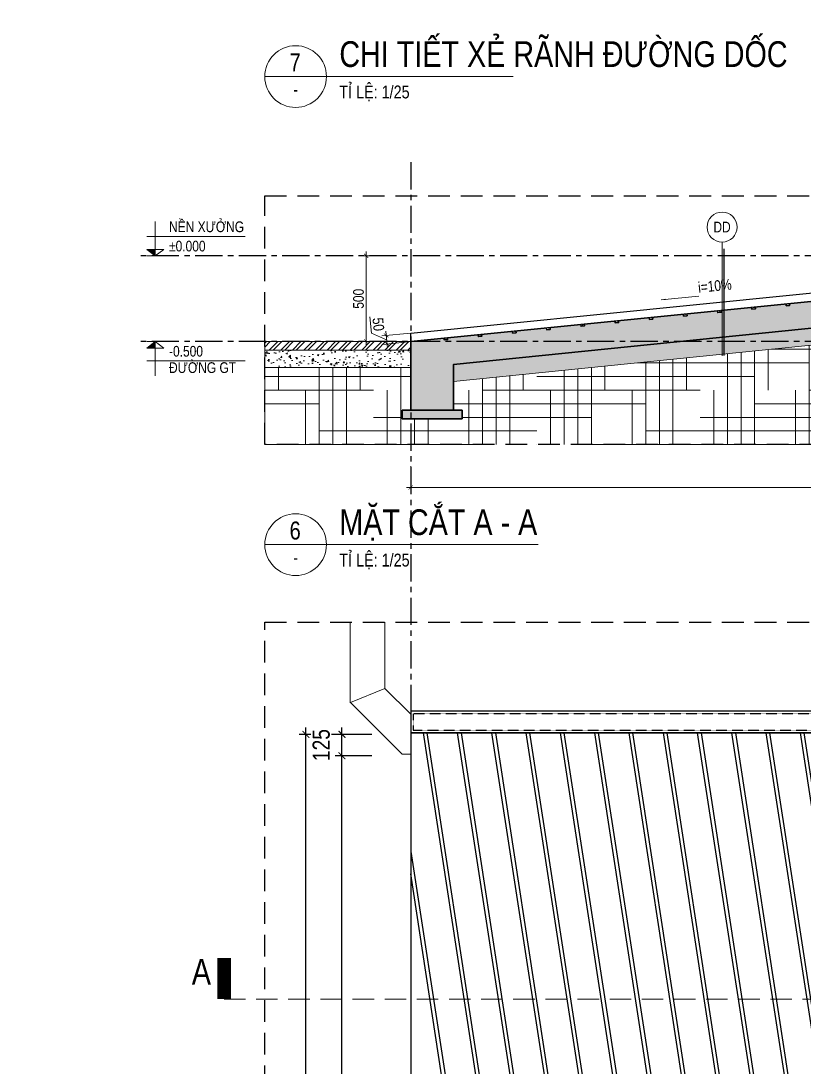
# Model space of a CAD drawing. Header units: millimetres. Extents: x -547695 to 905972, y -1055718 to 167349.
# Drawn here: x -537955 to -533386, y -1016151 to -1010050 of the extents above; entities that cross this region are included whole.
import ezdxf
from ezdxf import colors
from ezdxf.entities.mleader import LeaderData, LeaderLine
from ezdxf.enums import TextEntityAlignment as Align
from ezdxf.math import Vec2, Vec3
from ezdxf.xclip import XClip

# ---------------------------------------------------------------- set-up
doc = ezdxf.new("R2010")
doc.units = ezdxf.units.MM
doc.header["$XCLIPFRAME"] = 0
for name, pattern in [('$0$BASE-A0$0$HIDDEN', [0.375, 0.25, -0.125]), ('CENTER', [50.8, 31.75, -6.35, 6.35, -6.35]), ('HIDDEN', [9.525, 6.35, -3.175])]:
    doc.linetypes.add(name, pattern=pattern)
doc.layers.get('DEFPOINTS').update_dxf_attribs({"color": 1, "lineweight": 25})
for name, color, linetype, lineweight in [('A-CONC', 2, 'Continuous', 35), ('A-DIMS', 8, 'Continuous', 9), ('A-FINE', 255, 'Continuous', 25), ('A-FNSH', 253, 'Continuous', 9), ('A-GRID', 250, 'CENTER', 15), ('A-HEVY', 111, 'Continuous', 35), ('A-HIDD', 45, 'HIDDEN', 9), ('A-PATT', 252, 'Continuous', 9), ('A-SYMBOLS', 10, 'Continuous', 13), ('A-TEXT', 255, 'Continuous', 25), ('CDC-KT-vat lieu', 8, 'Continuous', 5), ('HATCH', 159, 'Continuous', 0), ('KT-NetThay', 7, 'Continuous', 18)]:
    doc.layers.add(name, color=color, linetype=linetype, lineweight=lineweight)
for name, color, linetype in [('A.DIM', 8, 'Continuous'), ('XREF_MAT BANG$0$A-FINE', 255, 'Continuous'), ('XREF_MAT BANG$0$A-HIDD', 45, 'HIDDEN'), ('XREF_MAT BANG$0$A-PATT', 252, 'Continuous')]:
    doc.layers.add(name, color=color, linetype=linetype)
doc.styles.add('VTK _ Arial_2.5 mm', font='arial.ttf', dxfattribs={"width": 0.8})
doc.styles.add('VTK_Arial', font='arial.ttf', dxfattribs={"width": 0.8})
doc.dimstyles.new('$ZCDB_AUDIT_GENERATED_BDC7FD', dxfattribs={"dimscale": 25, "dimtxt": 2.5, "dimasz": 1, "dimexe": 1, "dimexo": 0, "dimgap": 0.5, "dimtad": 1, "dimdec": 0, "dimzin": 12, "dimdsep": 46, "dimtxsty": 'VTK_Arial', "dimblk": 'ARCHTICK', "dimcen": 0, "dimdle": 1, "dimclrd": 256, "dimclre": 256, "dimclrt": 7, "dimadec": 1, "dimazin": 3, "dimtfac": 1, "dimtdec": 0, "dimtmove": 0, "dimatfit": 2, "dimfxl": 20, "dimtolj": 1, "dimtzin": 0, "dimlwd": -1, "dimlwe": -1, "dimarcsym": 0})
doc.dimstyles.new('A-2.5-DIM1', dxfattribs={"dimtxt": 2.5, "dimasz": 1, "dimexe": 1, "dimexo": 0, "dimgap": 0.5, "dimtad": 1, "dimdec": 0, "dimzin": 12, "dimdsep": 46, "dimtxsty": 'VTK_Arial', "dimblk": 'ARCHTICK', "dimcen": 0, "dimdle": 1, "dimclrd": 256, "dimclre": 256, "dimclrt": 7, "dimadec": 1, "dimazin": 3, "dimtfac": 1, "dimtdec": 0, "dimtmove": 0, "dimatfit": 2, "dimfxl": 20, "dimtolj": 1, "dimtzin": 0, "dimlwd": -1, "dimlwe": -1, "dimarcsym": 0})
doc.dimstyles.new('A-2.5-DIM40', dxfattribs={"dimscale": 40, "dimtxt": 2.5, "dimasz": 1, "dimexe": 1, "dimexo": 0, "dimgap": 0.5, "dimtad": 1, "dimdec": 0, "dimzin": 12, "dimdsep": 46, "dimtxsty": 'VTK_Arial', "dimblk": 'ARCHTICK', "dimcen": 0, "dimdle": 1, "dimclrd": 256, "dimclre": 256, "dimclrt": 7, "dimadec": 1, "dimazin": 3, "dimtfac": 1, "dimtdec": 0, "dimtmove": 0, "dimatfit": 2, "dimfxl": 5, "dimfxlon": 1, "dimtfill": 1, "dimtolj": 1, "dimtzin": 0, "dimlwd": -1, "dimlwe": -1, "dimarcsym": 0})

# ---------------------------------------------------------------- blocks, each defined once
blk = doc.blocks.new('A$C1a6c356a')
blk.add_wipeout([(-10, -0.7), (10, 0.7), (10.7, -9.3), (-9.3, -10.7)]).dxf.layer = 'A-DIMS'
at = {"layer": 'A-CONC'}
blk.add_lwpolyline([(-10, -0.7), (-9.3, -10.7), (10.7, -9.3), (10, 0.7)], dxfattribs=at)
at = {"layer": 'DEFPOINTS'}
for points in [[(-1.4, 0), (1.4, 0)], [(0, 2.2), (0, -2.2)]]:
    blk.add_lwpolyline(points, dxfattribs=at)
blk = doc.blocks.new('zw$E3A0')
at = {"layer": 'XREF_MAT BANG$0$A-FINE'}
for points in [[(-5900, -2575), (-900, -2575), (-900, -2450), (-5900, -2450)], [(-5900, -6690), (-900, -6690), (-900, -6565), (-5900, -6565)]]:
    blk.add_lwpolyline(points, close=True, dxfattribs=at)
at = {"layer": 'XREF_MAT BANG$0$A-HIDD', "ltscale": 0.2}
for points in [[(-5885, -2560), (-900, -2560), (-900, -2465), (-5885, -2465)], [(-5885, -6675), (-900, -6675), (-900, -6580), (-5885, -6580)]]:
    blk.add_lwpolyline(points, close=True, dxfattribs=at)
at = {"layer": 'XREF_MAT BANG$0$A-PATT'}
for points in [[(-5826.3, -6565), (-5520.1, -4570), (-5826.3, -2575)], [(-5806.2, -2575), (-5500, -4570), (-5806.2, -6565)], [(-5626.3, -6565), (-5320.1, -4570), (-5626.3, -2575)], [(-5606.2, -2575), (-5300, -4570), (-5606.2, -6565)], [(-5426.3, -6565), (-5120.1, -4570), (-5426.3, -2575)], [(-5406.2, -2575), (-5100, -4570), (-5406.2, -6565)], [(-5226.3, -6565), (-4920.1, -4570), (-5226.3, -2575)], [(-5206.2, -2575), (-4900, -4570), (-5206.2, -6565)], [(-5026.3, -6565), (-4720.1, -4570), (-5026.3, -2575)], [(-5006.2, -2575), (-4700, -4570), (-5006.2, -6565)], [(-4826.3, -6565), (-4520.1, -4570), (-4826.3, -2575)], [(-4806.2, -2575), (-4500, -4570), (-4806.2, -6565)], [(-4626.3, -6565), (-4320.1, -4570), (-4626.3, -2575)], [(-4606.2, -2575), (-4300, -4570), (-4606.2, -6565)], [(-4426.3, -6565), (-4120.1, -4570), (-4426.3, -2575)], [(-4406.2, -2575), (-4100, -4570), (-4406.2, -6565)], [(-4226.3, -6565), (-3920.1, -4570), (-4226.3, -2575)], [(-4206.2, -2575), (-3900, -4570), (-4206.2, -6565)], [(-4026.3, -6565), (-3720.1, -4570), (-4026.3, -2575)], [(-4006.2, -2575), (-3700, -4570), (-4006.2, -6565)], [(-3826.3, -6565), (-3520.1, -4570), (-3826.3, -2575)], [(-3806.2, -2575), (-3500, -4570), (-3806.2, -6565)], [(-3626.3, -6565), (-3320.1, -4570), (-3626.3, -2575)], [(-3606.2, -2575), (-3300, -4570), (-3606.2, -6565)], [(-3426.3, -6565), (-3120.1, -4570), (-3426.3, -2575)], [(-3406.2, -2575), (-3100, -4570), (-3406.2, -6565)], [(-3226.3, -6565), (-2920.1, -4570), (-3226.3, -2575)], [(-3206.2, -2575), (-2900, -4570), (-3206.2, -6565)], [(-3026.3, -6565), (-2720.1, -4570), (-3026.3, -2575)], [(-3006.2, -2575), (-2700, -4570), (-3006.2, -6565)], [(-2826.3, -6565), (-2520.1, -4570), (-2826.3, -2575)], [(-2806.2, -2575), (-2500, -4570), (-2806.2, -6565)], [(-2626.3, -6565), (-2320.1, -4570), (-2626.3, -2575)], [(-2606.2, -2575), (-2300, -4570), (-2606.2, -6565)], [(-2426.3, -6565), (-2120.1, -4570), (-2426.3, -2575)], [(-2406.2, -2575), (-2100, -4570), (-2406.2, -6565)], [(-2226.3, -6565), (-1920.1, -4570), (-2226.3, -2575)], [(-2206.2, -2575), (-1900, -4570), (-2206.2, -6565)], [(-2026.3, -6565), (-1720.1, -4570), (-2026.3, -2575)], [(-2006.2, -2575), (-1700, -4570), (-2006.2, -6565)], [(-1826.3, -6565), (-1520.1, -4570), (-1826.3, -2575)], [(-1806.2, -2575), (-1500, -4570), (-1806.2, -6565)], [(-1626.3, -6565), (-1320.1, -4570), (-1626.3, -2575)], [(-1606.2, -2575), (-1300, -4570), (-1606.2, -6565)], [(-1426.3, -6565), (-1120.1, -4570), (-1426.3, -2575)], [(-1406.2, -2575), (-1100, -4570), (-1406.2, -6565)], [(-5900, -3267), (-5700, -4570), (-5900, -5873)], [(-5900, -5742.2), (-5720.1, -4570), (-5900, -3397.8)]]:
    blk.add_lwpolyline(points, dxfattribs=at)
blk.add_wipeout([(-900, -2950), (-580, -2950), (-580, -6190), (-900, -6190)]).dxf.layer = 'KT-NetThay'
at = {"layer": 'XREF_MAT BANG$0$A-FINE'}
blk.add_lwpolyline([(-900, -2575), (-5900, -2575), (-5900, -6565), (-900, -6565)], close=True, dxfattribs=at)
at = {"layer": 'XREF_MAT BANG$0$A-PATT'}
for points in [[(-1226.3, -6565), (-920.1, -4570), (-1226.3, -2575)], [(-1206.2, -2575), (-900, -4570), (-1206.2, -6565)], [(-900, -3397.8), (-1026.3, -2575)], [(-1006.2, -2575), (-900, -3267)], [(-5900, -4570), (-900, -4570)], [(-1026.3, -6565), (-900, -5742.2)], [(-900, -5873), (-1006.2, -6565)]]:
    blk.add_lwpolyline(points, dxfattribs=at)
blk = doc.blocks.new('_ARCHTICK')
at = {"color": 0, "linetype": 'ByBlock', "const_width": 0.15}
blk.add_lwpolyline([(-0.5, -0.5), (0.5, 0.5)], dxfattribs=at)
blk = doc.blocks.new('*D537')
at = {"layer": 'A.DIM', "transparency": 16777216}
for p, q in [((-535907.1, -1014335.9), (-536121.9, -1014335.9)), ((-536081.9, -1018365.9), (-536081.9, -1014295.9)), ((-535907.1, -1018325.9), (-536121.9, -1018325.9))]:
    blk.add_line(p, q, dxfattribs=at)
at = {"layer": 'DEFPOINTS', "color": 0, "transparency": 16777216}
for p in [(-536081.9, -1014335.9), (-535907.1, -1014335.9), (-535907.1, -1018325.9)]:
    blk.add_point(p, dxfattribs=at)
at = {"layer": 'A.DIM', "transparency": 16777216, "xscale": 40, "yscale": 40, "zscale": 40}
for p, rotation in [((-536081.9, -1014335.9), 90), ((-536081.9, -1018325.9), 270)]:
    blk.add_blockref('_ARCHTICK', p, dxfattribs=dict(at, rotation=rotation))
at = {"layer": 'A.DIM', "color": 7, "lineweight": -2, "transparency": 16777216, "insert": (-536153, -1016330.9), "char_height": 100, "attachment_point": 5, "rotation": 90, "style": 'VTK_Arial', "bg_fill": 3, "box_fill_scale": 1.1, "bg_fill_color": 257, "bg_fill_transparency": 0}
blk.add_mtext('\\A1;3990', dxfattribs=at)
blk = doc.blocks.new('*D538')
at = {"layer": 'A.DIM', "transparency": 16777216}
for p, q in [((-536092.4, -1014210.9), (-536332.4, -1014210.9)), ((-536292.4, -1018490.9), (-536292.4, -1014170.9)), ((-536092.4, -1018450.9), (-536332.4, -1018450.9))]:
    blk.add_line(p, q, dxfattribs=at)
at = {"layer": 'DEFPOINTS', "color": 0, "transparency": 16777216}
for p in [(-536292.4, -1014210.9), (-535907.1, -1014210.9), (-535907.1, -1018450.9)]:
    blk.add_point(p, dxfattribs=at)
at = {"layer": 'A.DIM', "transparency": 16777216, "xscale": 40, "yscale": 40, "zscale": 40}
for p, rotation in [((-536292.4, -1014210.9), 90), ((-536292.4, -1018450.9), 270)]:
    blk.add_blockref('_ARCHTICK', p, dxfattribs=dict(at, rotation=rotation))
at = {"layer": 'A.DIM', "color": 7, "lineweight": -2, "transparency": 16777216, "insert": (-536363.4, -1016330.9), "char_height": 100, "attachment_point": 5, "rotation": 90, "style": 'VTK_Arial', "bg_fill": 3, "box_fill_scale": 1.1, "bg_fill_color": 257, "bg_fill_transparency": 0}
blk.add_mtext('\\A1;4240', dxfattribs=at)
blk = doc.blocks.new('*D541')
at = {"layer": 'A-DIMS', "ltscale": 5, "transparency": 16777216}
for p, q in [((-535918.9, -1011776.2), (-535909.4, -1011872.2)), ((-535909.4, -1011872.2), (-535821.4, -1011909.6)), ((-535680.9, -1011870.5), (-535848.8, -1011887.3)), ((-535826.4, -1011859.9), (-535816.4, -1011959.3)), ((-535675.9, -1011920.1), (-535843.8, -1011936.9))]:
    blk.add_line(p, q, dxfattribs=at)
at = {"layer": 'DEFPOINTS', "color": 0, "transparency": 16777216}
for p in [(-535680.9, -1011870.5), (-535818.9, -1011934.4), (-535675.9, -1011920.1)]:
    blk.add_point(p, dxfattribs=at)
at = {"layer": 'A-DIMS', "transparency": 16777216, "xscale": 25, "yscale": 25, "zscale": 25}
for p, rotation in [((-535823.9, -1011884.8), 95.71059313526418), ((-535818.9, -1011934.4), 275.7105931352642)]:
    blk.add_blockref('_ARCHTICK', p, dxfattribs=dict(at, rotation=rotation))
at = {"layer": 'A-DIMS', "color": 7, "transparency": 16777216, "insert": (-535870, -1011819.8), "char_height": 62.5, "attachment_point": 5, "rotation": 275.71059, "style": 'VTK_Arial'}
blk.add_mtext('\\A1;50', dxfattribs=at)
blk = doc.blocks.new('*D542')
at = {"layer": 'A-DIMS', "ltscale": 5, "transparency": 16777216}
for p, q in [((-535940.9, -1011395.6), (-535940.9, -1011945.6)), ((-535815.9, -1011420.6), (-535965.9, -1011420.6)), ((-535815.9, -1011920.6), (-535965.9, -1011920.6))]:
    blk.add_line(p, q, dxfattribs=at)
at = {"layer": 'DEFPOINTS', "color": 0, "transparency": 16777216}
for p in [(-535815.9, -1011420.6), (-535940.9, -1011920.6), (-535815.9, -1011920.6)]:
    blk.add_point(p, dxfattribs=at)
at = {"layer": 'A-DIMS', "transparency": 16777216, "xscale": 25, "yscale": 25, "zscale": 25}
for p, rotation in [((-535940.9, -1011420.6), 90), ((-535940.9, -1011920.6), 270)]:
    blk.add_blockref('_ARCHTICK', p, dxfattribs=dict(at, rotation=rotation))
at = {"layer": 'A-DIMS', "color": 7, "transparency": 16777216, "insert": (-535985.4, -1011670.6), "char_height": 62.5, "attachment_point": 5, "rotation": 90, "style": 'VTK_Arial'}
blk.add_mtext('\\A1;500', dxfattribs=at)
blk = doc.blocks.new('*D543')
at = {"layer": 'A-DIMS', "ltscale": 5, "transparency": 16777216}
for p, q in [((-535680.9, -1012646.2), (-535680.9, -1012796.2)), ((-530680.9, -1012646.2), (-530680.9, -1012796.2)), ((-535705.9, -1012771.2), (-530655.9, -1012771.2))]:
    blk.add_line(p, q, dxfattribs=at)
at = {"layer": 'DEFPOINTS', "color": 0, "transparency": 16777216}
for p in [(-535680.9, -1012646.2), (-530680.9, -1012646.2), (-530680.9, -1012771.2)]:
    blk.add_point(p, dxfattribs=at)
at = {"layer": 'A-DIMS', "transparency": 16777216, "xscale": 25, "yscale": 25, "zscale": 25, "rotation": 180}
blk.add_blockref('_ARCHTICK', (-535680.9, -1012771.2), dxfattribs=at)
at = {"layer": 'A-DIMS', "transparency": 16777216, "xscale": 25, "yscale": 25, "zscale": 25}
blk.add_blockref('_ARCHTICK', (-530680.9, -1012771.2), dxfattribs=at)
at = {"layer": 'A-DIMS', "color": 7, "transparency": 16777216, "insert": (-533180.9, -1012726.8), "char_height": 62.5, "attachment_point": 5, "style": 'VTK_Arial'}
blk.add_mtext('\\A1;5000', dxfattribs=at)
blk = doc.blocks.new('*U711')
at = {"const_width": 0.3}
blk.add_lwpolyline([(0.42, -30), (0.42, -5)], dxfattribs=at)
blk.add_wipeout([(3.5, 0), (3.47, -0.44), (3.39, -0.87), (3.25, -1.29), (3.07, -1.69), (2.83, -2.06), (2.55, -2.4), (2.23, -2.7), (1.88, -2.96), (1.49, -3.17), (1.08, -3.33), (0.66, -3.44), (0.22, -3.49), (-0.22, -3.49), (-0.66, -3.44), (-1.08, -3.33), (-1.49, -3.17), (-1.88, -2.96), (-2.23, -2.7), (-2.55, -2.4), (-2.83, -2.06), (-3.07, -1.69), (-3.25, -1.29), (-3.39, -0.87), (-3.47, -0.44), (-3.5, 0), (-3.47, 0.44), (-3.39, 0.87), (-3.25, 1.29), (-3.07, 1.69), (-2.83, 2.06), (-2.55, 2.4), (-2.23, 2.7), (-1.88, 2.96), (-1.49, 3.17), (-1.08, 3.33), (-0.66, 3.44), (-0.22, 3.49), (0.22, 3.49), (0.66, 3.44), (1.08, 3.33), (1.49, 3.17), (1.88, 2.96), (2.23, 2.7), (2.55, 2.4), (2.83, 2.06), (3.07, 1.69), (3.25, 1.29), (3.39, 0.87), (3.47, 0.44)])
blk.add_lwpolyline([(0, -3.5), (0, -30)])
blk.add_circle((0, 0), 3.5)
at = {"color": 7, "style": 'VTK _ Arial_2.5 mm', "width": 0.8, "flags": 8}
blk.add_attdef('SYMBOL', text='', height=2.5, dxfattribs=at).set_placement((0, 0), align=Align.MIDDLE_CENTER)
blk = doc.blocks.new('*U1177')
for p, q in [((0, 0), (-14.5, 0)), ((38.68, 0), (0, 0))]:
    blk.add_line(p, q)
blk.add_circle((-8.5, 0), 6)
at = {"color": 7, "style": 'VTK_Arial', "width": 0.8}
blk.add_attdef('SECTION', (0, 1.86), '', height=5, dxfattribs=at)
blk.add_attdef('MARK', text='', height=3.5, dxfattribs=at).set_placement((-8.59, 0.99), align=Align.CENTER)
at = {"color": 7, "linetype": 'Continuous', "style": 'VTK_Arial', "width": 0.8}
blk.add_attdef('REF', text='', height=2.5, dxfattribs=at).set_placement((-8.49, -3.75), align=Align.CENTER)
at = {"color": 7, "linetype": 'Continuous', "style": 'VTK_Arial', "width": 0.8, "flags": 8}
blk.add_attdef('SCALE-I', (0, -4.25), '', height=2.5, dxfattribs=at)
blk = doc.blocks.new('ưgwg')
blk.add_wipeout([(-150.5, -382.8), (-351.5, -300), (-351.5, 0), (0, 0), (0, -232.4)]).dxf.layer = 'A-HEVY'
at = {"layer": 'A-PATT'}
blk.add_lwpolyline([(0, -232.4), (-150.5, -382.8), (-350.5, -300), (-50.5, 0), (0, 0)], close=True, dxfattribs=at)
blk = doc.blocks.new('*U94')
for p, q in [((0, -4.5), (0, 3.5)), ((-2, 0), (21, 0)), ((-2, -4.5), (2, -4.5))]:
    blk.add_line(p, q)
blk.add_lwpolyline([(0, -4.5), (2, -3), (-2, -3)], close=True)
blk.add_solid([(-2, -3), (0, -3), (0, -4.5)])
at = {"color": 7, "style": 'VTK _ Arial_2.5 mm', "width": 0.8, "flags": 4}
blk.add_attdef('FINISHFLOORLEVEL', text='', height=2.5, dxfattribs=at).set_placement((3.2, 3.53), align=Align.TOP_LEFT)
blk.add_attdef('NAMEOFLEVEL', (3.2, -3.47), '', height=2.5, dxfattribs=at)
blk = doc.blocks.new('ERYUJH76Y')
at = {"layer": 'A-GRID', "ltscale": 50}
blk.add_lwpolyline([(4693.8, 6928.3), (-30446.5, 6928.3)], dxfattribs=at)
blk = doc.blocks.new('RHRTHRHRT')
at = {"layer": 'A-PATT', "transparency": 33554620}
h = blk.add_hatch(dxfattribs=at)
h.set_pattern_fill('ANSI32', color=256, scale=20)
h.set_pattern_definition([(45, (-12900, -14800), (-134.704, 134.704), []), (45, (-12810.2, -14800), (-134.704, 134.704), [])])
h.paths.add_polyline_path([(-3800.1, -14700), (-1700, -14700), (-1700, -14800), (-3800.1, -14800)])
h.paths.add_polyline_path([(-9100, -14800), (-8009.8, -14800), (-8009.8, -14700), (-9100, -14700)])
h.paths.add_polyline_path([(-10095.2, -14700), (-9500, -14700), (-9500, -14800), (-10095.2, -14800)])
h.paths.add_polyline_path([(-12900, -14800), (-12304.8, -14800), (-12304.8, -14700), (-12900, -14700)])
at = {"layer": 'A-HEVY'}
for points in [[(-1300, -15100), (-25600, -15100), (-25600, -8075)], [(-25300, -8075), (-25300, -14800), (-1300, -14800)]]:
    blk.add_lwpolyline(points, dxfattribs=at)
at = {"layer": 'DEFPOINTS', "linetype": '$0$BASE-A0$0$HIDDEN', "ltscale": 500}
blk.add_lwpolyline([(-25550, -50), (0, -50), (0, -15050), (-25550, -15050)], close=True, dxfattribs=at)
at = {"layer": 'A-GRID'}
ref = blk.add_blockref('ERYUJH76Y', (-1300, -21728.3), dxfattribs=at)
XClip(ref).set_block_clipping_path([(-32069.3798585372, 5005.1306604635), (6367.1031573832, 26504.5361301411)])
blk = doc.blocks.new('*U273')
for p, q in [((0, 0), (-14.5, 0)), ((33.82, 0), (0, 0))]:
    blk.add_line(p, q)
blk.add_circle((-8.5, 0), 6)
at = {"color": 7, "style": 'VTK_Arial', "width": 0.8}
blk.add_attdef('SECTION', (0, 1.86), '', height=5, dxfattribs=at)
blk.add_attdef('MARK', text='', height=3.5, dxfattribs=at).set_placement((-8.59, 0.99), align=Align.CENTER)
at = {"color": 7, "linetype": 'Continuous', "style": 'VTK_Arial', "width": 0.8}
blk.add_attdef('REF', text='', height=2.5, dxfattribs=at).set_placement((-8.49, -3.75), align=Align.CENTER)
at = {"color": 7, "linetype": 'Continuous', "style": 'VTK_Arial', "width": 0.8, "flags": 8}
blk.add_attdef('SCALE-I', (0, -4.25), '', height=2.5, dxfattribs=at)
blk = doc.blocks.new('*D963')
at = {"layer": 'A.DIM', "transparency": 16777216}
for p, q in [((-535907.1, -1014210.9), (-536121.9, -1014210.9)), ((-536081.9, -1014375.9), (-536081.9, -1014170.9)), ((-535907.1, -1014335.9), (-536121.9, -1014335.9))]:
    blk.add_line(p, q, dxfattribs=at)
at = {"layer": 'DEFPOINTS', "color": 0, "transparency": 16777216}
for p in [(-536081.9, -1014210.9), (-535907.1, -1014210.9), (-535907.1, -1014335.9)]:
    blk.add_point(p, dxfattribs=at)
at = {"layer": 'A.DIM', "transparency": 16777216, "xscale": 40, "yscale": 40, "zscale": 40}
for p, rotation in [((-536081.9, -1014210.9), 90), ((-536081.9, -1014335.9), 270)]:
    blk.add_blockref('_ARCHTICK', p, dxfattribs=dict(at, rotation=rotation))
at = {"layer": 'A.DIM', "color": 7, "transparency": 16777216, "insert": (-536202.9, -1014273.4), "char_height": 100, "attachment_point": 5, "rotation": 90, "style": 'VTK_Arial', "bg_fill": 3, "box_fill_scale": 1.1, "bg_fill_color": 257, "bg_fill_transparency": 0}
blk.add_mtext('\\A1;125', dxfattribs=at)
blk = doc.blocks.new('*U74')
at = {"layer": 'A-TEXT', "style": 'VTK _ Arial_2.5 mm', "width": 0.8}
blk.add_attdef('SLOP', text='', height=2.5, dxfattribs=at).set_placement((0, 0), align=Align.BOTTOM_LEFT)
blk.add_leader([(8.84, 0), (0, 0)], dimstyle='A-2.5-DIM1', override={"dimgap": 0.5, "dimtad": 0})

msp = doc.modelspace()

# ---------------------------------------------------------------- hatches: boundary and pattern name
at = {"layer": 'A-DIMS'}
h = msp.add_hatch(dxfattribs=at)
h.set_pattern_fill('AR-CONC', color=250, scale=0.5)
h.set_pattern_definition([(50, (-1213715.29, -1988450.1), (91.0923345, -7.969543), [9.525, -104.775]), (355, (-1213715.29, -1988450.1), (-17.621711, 95.5284226), [7.62, -83.820292]), (100.451445, (-1213707.7, -1988450.765), (73.4706235, 87.558876), [8.0950044, -89.045122]), (46.1842, (-1213715.29, -1988424.7), (135.53952, -21.021164), [14.2875, -157.1625]), (96.635558, (-1213704, -1988426.45), (118.702067, 123.713062), [12.142512, -133.567804]), (351.184151, (-1213715.3, -1988424.7), (118.702067, 123.713062), [11.429984, -125.729866]), (21, (-1213702.59, -1988431.05), (75.8071956, -51.132599), [9.525, -104.775]), (326, (-1213702.59, -1988431.05), (30.901014, 92.093983), [7.62, -83.82]), (71.451445, (-1213696.28, -1988435.31), (106.7082096, 40.9613844), [8.0950044, -89.044969]), (37.5, (-1213715.294, -1988450.1), (1.5443016, 42.2775194), [0, -82.804, 0, -85.09, 0, -84.1375]), (7.5, (-1213715.294, -1988450.1), (33.4098313, 50.0902874), [0, -48.514, 0, -80.899, 0, -32.0675]), (327.5, (-1213743.615, -1988450.1), (67.7952976, -2.864372), [0, -31.75, 0, -99.06, 0, -131.445]), (317.5, (-1213756.315, -1988450.1), (74.0645907, 12.7132455), [0, -41.275, 0, -65.786, 0, -93.345])])
h.paths.add_polyline_path([(-535430.9, -1012153.6), (-530680.9, -1011671.5), (-530680.9, -1011571), (-535430.9, -1012053.1)])
h = msp.add_hatch(dxfattribs=at)
h.set_pattern_fill('ANSI32', color=256, scale=5)
h.set_pattern_definition([(45, (-534291.424, -1103173.32), (-33.67596, 33.67596), []), (45, (-534268.974, -1103173.32), (-33.67596, 33.67596), [])])
h.paths.add_polyline_path([(-536532.4, -1011970.6), (-535680.9, -1011970.6), (-535680.9, -1011920.6), (-536532.4, -1011920.6)])
h = msp.add_hatch(dxfattribs=at)
h.set_pattern_fill('AR-CONC', color=250, scale=0.5)
h.set_pattern_definition([(50, (-678135.38, -969727.896), (91.092334, -7.969543), [9.525, -104.775]), (355, (-678135.38, -969727.9), (-17.62171, 95.52842), [7.62, -83.82029]), (100.451445, (-678127.79, -969728.56), (73.470624, 87.558876), [8.095004, -89.04512]), (46.1842, (-678135.38, -969702.5), (135.53952, -21.02116), [14.2875, -157.1625]), (96.63556, (-678124.09, -969704.25), (118.70207, 123.71306), [12.14251, -133.5678]), (351.18415, (-678135.38, -969702.5), (118.70207, 123.71306), [11.42998, -125.72987]), (21, (-678122.68, -969708.846), (75.807196, -51.1326), [9.525, -104.775]), (326, (-678122.68, -969708.85), (30.901014, 92.093983), [7.62, -83.82]), (71.451445, (-678116.36, -969713.11), (106.70821, 40.961384), [8.095004, -89.04497]), (37.5, (-678135.38, -969727.896), (1.5443016, 42.2775194), [0, -82.804, 0, -85.09, 0, -84.1375]), (7.5, (-678135.38, -969727.896), (33.409831, 50.090287), [0, -48.514, 0, -80.899, 0, -32.0675]), (327.5, (-678163.7, -969727.896), (67.7952976, -2.864372), [0, -31.75, 0, -99.06, 0, -131.445]), (317.5, (-678176.4, -969727.896), (74.06459, 12.713246), [0, -41.275, 0, -65.786, 0, -93.345])])
h.paths.add_polyline_path([(-536532.4, -1012070.6), (-535680.9, -1012070.6), (-535680.9, -1011970.6), (-536532.4, -1011970.6)])
h = msp.add_hatch(dxfattribs=at)
h.set_pattern_fill('AR-CONC', color=256, scale=0.5)
h.set_pattern_definition([(50, (-679135.38, -969727.896), (91.092334, -7.969543), [9.525, -104.775]), (355, (-679135.38, -969727.9), (-17.62171, 95.52842), [7.62, -83.82029]), (100.451445, (-679127.79, -969728.56), (73.470624, 87.558876), [8.095004, -89.04512]), (46.1842, (-679135.38, -969702.5), (135.53952, -21.02116), [14.2875, -157.1625]), (96.63556, (-679124.09, -969704.25), (118.70207, 123.71306), [12.14251, -133.5678]), (351.18415, (-679135.38, -969702.5), (118.70207, 123.71306), [11.42998, -125.72987]), (21, (-679122.68, -969708.846), (75.807196, -51.1326), [9.525, -104.775]), (326, (-679122.68, -969708.85), (30.901014, 92.093983), [7.62, -83.82]), (71.451445, (-679116.36, -969713.11), (106.70821, 40.961384), [8.095004, -89.04497]), (37.5, (-679135.38, -969727.896), (1.5443016, 42.2775194), [0, -82.804, 0, -85.09, 0, -84.1375]), (7.5, (-679135.38, -969727.896), (33.409831, 50.090287), [0, -48.514, 0, -80.899, 0, -32.0675]), (327.5, (-679163.7, -969727.896), (67.7952976, -2.864372), [0, -31.75, 0, -99.06, 0, -131.445]), (317.5, (-679176.4, -969727.896), (74.06459, 12.713246), [0, -41.275, 0, -65.786, 0, -93.345])])
h.paths.add_polyline_path([(-535730.9, -1012320.6), (-535380.9, -1012320.6), (-535380.9, -1012370.6), (-535730.9, -1012370.6)])
h.paths.add_polyline_path([(-530730.9, -1012370.6), (-529730.9, -1012370.6), (-529730.9, -1012420.6), (-530730.9, -1012420.6)])
at = {"layer": 'CDC-KT-vat lieu'}
h = msp.add_hatch(dxfattribs=at)
h.set_pattern_fill('CHAU-01', color=256, scale=25, style=0)
h.set_pattern_definition([(50, (-1153363.67, -1394824.9), (179.315046, -15.688034), [18.75, -206.25]), (355, (-1153363.67, -1394824.9), (-34.687833, 188.048033), [15, -165]), (100.4514, (-1153348.72, -1394826.2), (144.627345, 172.359886), [15.935047, -175.28553]), (46.1842, (-1153363.67, -1394774.9), (266.81026, -41.379754), [28.125, -309.375]), (96.6356, (-1153341.43, -1394778.35), (233.66568, 243.52947), [23.90257, -262.92825]), (351.1842, (-1153363.67, -1394774.9), (233.66549, 243.52965), [22.5, -247.5]), (21, (-1153338.67, -1394787.4), (149.226763, -100.654723), [18.75, -206.25]), (326, (-1153338.67, -1394787.4), (60.828833, 181.28751), [15, -165]), (71.4514, (-1153326.23, -1394795.79), (210.055657, 80.632624), [15.935047, -175.28553]), (37.5, (-1153363.67, -1394824.9), (3.039964, 83.2234635), [0, -163, 0, -167.5, 0, -165.625]), (7.5, (-1153363.67, -1394824.9), (65.767384, 98.602928), [0, -95.5, 0, -159.25, 0, -63.125]), (327.5, (-1153419.42, -1394824.9), (133.455609, -5.638718), [0, -62.5, 0, -195, 0, -258.75]), (317.5, (-1153444.42, -1394824.9), (145.796542, 25.026246), [0, -81.25, 0, -129.5, 0, -183.75]), (45, (-1153363.67, -1394824.9), (-75.130096, 75.130096), []), (45, (-1153363.67, -1394794.27), (-75.130096, 75.130096), [])])
h.paths.add_polyline_path([(-529667.2, -1011640.6), (-529780.9, -1011640.6), (-529780.9, -1012370.6), (-530680.9, -1012370.6), (-530680.9, -1012170.6), (-530680.9, -1011571), (-535430.9, -1012053.1), (-535430.9, -1012320.6), (-535680.9, -1012320.6), (-535680.9, -1011920.6), (-530680.9, -1011420.6), (-529667.2, -1011420.6)])
at = {"layer": 'HATCH', "transparency": 33554620}
h = msp.add_hatch(dxfattribs=at)
h.set_pattern_fill('HOUND', color=250, scale=50)
h.set_pattern_definition([(0, (-536532.42, -1012521.18), (317.5, 79.375), [1270, -635]), (90, (-536532.42, -1012521.18), (-79.375, -317.5), [1270, -635])])
h.paths.add_polyline_path([(-530680.9, -1012170.6), (-530680.9, -1011671.5), (-535430.9, -1012153.6), (-535430.9, -1012320.6), (-535380.9, -1012320.6), (-535380.9, -1012370.6), (-535730.9, -1012370.6), (-535730.9, -1012320.6), (-535680.9, -1012320.6), (-535680.9, -1012070.6), (-536532.4, -1012070.6), (-536532.4, -1012521.2), (-529667.2, -1012521.2), (-529667.2, -1011640.6), (-529780.9, -1011640.6), (-529780.9, -1012370.6), (-529730.9, -1012370.6), (-529730.9, -1012420.6), (-530730.9, -1012420.6), (-530730.9, -1012370.6), (-530680.9, -1012370.6)])

# ---------------------------------------------------------------- linework, layer by layer
at = {"layer": 'A-CONC'}
for points in [[(-529667.2, -1011640.6), (-529780.9, -1011640.6), (-529780.9, -1012370.6), (-530680.9, -1012370.6), (-530680.9, -1012170.6), (-530680.9, -1012170.6), (-530680.9, -1011571), (-535430.9, -1012053.1), (-535430.9, -1012320.6), (-535680.9, -1012320.6), (-535680.9, -1011920.6), (-530680.9, -1011420.6), (-529667.2, -1011420.6)], [(-535730.9, -1012320.6), (-535380.9, -1012320.6), (-535380.9, -1012370.6), (-535730.9, -1012370.6)]]:
    msp.add_lwpolyline(points, close=True, dxfattribs=at)
at = {"layer": 'A-FNSH'}
msp.add_lwpolyline([(-536532.4, -1011970.6), (-535680.9, -1011970.6), (-535680.9, -1011920.6), (-536532.4, -1011920.6)], close=True, dxfattribs=at)
at = {"layer": 'A-GRID', "lineweight": -2, "ltscale": 5}
msp.add_line((-529667.2, -1011420.6), (-537271.2, -1011420.6), dxfattribs=at)
at = {"layer": 'A-HIDD', "lineweight": -2, "ltscale": 20}
msp.add_lwpolyline([(-536532.4, -1011071.2), (-529667.2, -1011071.2), (-529667.2, -1012521.2), (-536532.4, -1012521.2)], close=True, dxfattribs=at)
at = {"layer": 'HATCH', "transparency": 33554620}
msp.add_lwpolyline([(-536532.4, -1012070.6), (-535680.9, -1012070.6), (-535680.9, -1011970.6), (-536532.4, -1011970.6)], close=True, dxfattribs=at)

# ---------------------------------------------------------------- block references
at = {"layer": 'A-HEVY'}
ref = msp.add_blockref('RHRTHRHRT', (-524808.9, -998855.7), dxfattribs=at)
XClip(ref).set_block_clipping_path([(-3544.5910186522, -16880.7335869387), (617.7701081213, -14399.5472302057)])
at = {"layer": 'A-SYMBOLS', "xscale": 30, "yscale": 30, "zscale": 30}
for name, p, values in [('*U273', (-536097.4, -1010374.7), {'SECTION': 'CHI TIẾT XẺ RÃNH ĐƯỜNG DỐC', 'SCALE-I': 'TỈ LỆ: 1/25', 'REF': '-', 'MARK': '7'}), ('*U1177', (-536097.4, -1013104.6), {'SECTION': 'MẶT CẮT A - A', 'SCALE-I': 'TỈ LỆ: 1/25', 'REF': '-', 'MARK': '6'})]:
    msp.add_blockref(name, p, dxfattribs=at).add_auto_attribs(values)
at = {"layer": 'A-SYMBOLS'}
ref = msp.add_blockref('*U94', (-537170.9, -1011308.1), dxfattribs=dict(at, xscale=25, yscale=25, zscale=25, rotation=359.9999999999997))
ref.add_attrib('FINISHFLOORLEVEL', 'NỀN XƯỞNG', dxfattribs={"layer": '0', "color": 7, "height": 62.5, "rotation": 360, "style": 'VTK _ Arial_2.5 mm', "width": 0.8}).set_placement((-537090.9, -1011219.7), align=Align.TOP_LEFT)
ref.add_attrib('NAMEOFLEVEL', '%%p0.000', (-537090.9, -1011394.8), dxfattribs={"layer": '0', "color": 7, "height": 62.5, "rotation": 360, "style": 'VTK _ Arial_2.5 mm', "width": 0.8})
ref = msp.add_blockref('*U94', (-537170.9, -1012033.1), dxfattribs=dict(at, xscale=-25, yscale=25, zscale=25, rotation=179.9999999999997))
ref.add_attrib('FINISHFLOORLEVEL', 'ĐƯỜNG GT', dxfattribs={"layer": '0', "color": 7, "height": 62.5, "rotation": 360, "style": 'VTK _ Arial_2.5 mm', "width": 0.8}).set_placement((-537090.9, -1012041), align=Align.TOP_LEFT)
ref.add_attrib('NAMEOFLEVEL', '-0.500', (-537090.9, -1012008.1), dxfattribs={"layer": '0', "color": 7, "height": 62.5, "rotation": 360, "style": 'VTK _ Arial_2.5 mm', "width": 0.8})
at = {"layer": 'A.DIM', "linetype": 'ByBlock', "lineweight": -2}
msp.add_blockref('zw$E3A0', (-529780.9, -1011626.7), dxfattribs=at)

# ---------------------------------------------------------------- dimensions: what is measured, and where the dimension line sits
at = {"layer": 'A-DIMS', "ltscale": 5}
dim = msp.add_linear_dim(base=(-535940.9, -1011920.6), p1=(-535815.9, -1011420.6), p2=(-535815.9, -1011920.6), angle=90, dimstyle='$ZCDB_AUDIT_GENERATED_BDC7FD', override={"dimpost": '\\X', "dimblk": 'ARCHTICK', "dimtmove": 1}, dxfattribs=at)
dim.commit()
dim.dimension.update_dxf_attribs({"geometry": '*D542', "text_midpoint": (-535985.4, -1011670.6)})
dim = msp.add_linear_dim(base=(-535818.9, -1011934.4), p1=(-535680.9, -1011870.5), p2=(-535675.9, -1011920.1), angle=275.71059, dimstyle='$ZCDB_AUDIT_GENERATED_BDC7FD', override={"dimpost": '\\X', "dimblk": 'ARCHTICK', "dimtmove": 1}, dxfattribs=at)
dim.commit()
dim.dimension.update_dxf_attribs({"geometry": '*D541', "text_midpoint": (-535910.6, -1011859.8), "dimtype": 161})
dim = msp.add_linear_dim(base=(-530680.9, -1012771.2), p1=(-535680.9, -1012646.2), p2=(-530680.9, -1012646.2), dimstyle='$ZCDB_AUDIT_GENERATED_BDC7FD', override={"dimpost": '\\X', "dimblk": 'ARCHTICK', "dimtmove": 1}, dxfattribs=at)
dim.commit()
dim.dimension.update_dxf_attribs({"geometry": '*D543', "text_midpoint": (-533180.9, -1012726.8)})

# ---------------------------------------------------------------- next in the draw order: linework, layer by layer
at = {"layer": 'A-GRID', "lineweight": -2, "ltscale": 5}
msp.add_lwpolyline([(-535680.9, -1010874.3), (-535680.9, -1019271.6)], dxfattribs=at)
at = {"layer": 'A-HIDD', "lineweight": -2, "ltscale": 20}
msp.add_lwpolyline([(-536532.4, -1013556.1), (-529667.2, -1013556.1), (-529667.2, -1019125.9), (-536532.4, -1019125.9)], close=True, dxfattribs=at)

# ---------------------------------------------------------------- next in the draw order: block references
at = {"layer": 'A-DIMS', "rotation": 1.624976356435975}
for p in [(-533681, -1011720.6), (-533481.4, -1011700.6), (-534279.5, -1011780.5), (-534080, -1011760.5), (-533880.5, -1011740.6), (-534878, -1011840.3), (-534678.5, -1011820.4), (-534479, -1011800.4), (-535476.6, -1011900.2), (-535277.1, -1011880.2), (-535077.6, -1011860.3)]:
    msp.add_blockref('A$C1a6c356a', p, dxfattribs=at)

# ---------------------------------------------------------------- next in the draw order: leaders
at = {"layer": 'A-SYMBOLS'}
ml = msp.add_multileader_mtext('Standard', dxfattribs=at)
ml.set_content('TAM CẤP ỐP LÁT GẠCH CHỐNG TRƠN', color=7, style='VTK_Arial')
ml.set_leader_properties()
ml.build(insert=Vec2(0, 0))
ml.multileader.update_dxf_attribs({"text_top_attachment_type": 0, "text_bottom_attachment_type": 0, "arrow_head_size": 50, "scale": 25})
ctx = ml.context
ctx.base_point, ctx.scale, ctx.char_height, ctx.arrow_head_size, ctx.landing_gap_size, ctx.plane_origin = Vec3(-527475, -1015990.3), 25, 62.5, 50, 50, Vec3(-525432.2, -1017731.9)
ctx.text_align_type = 2
notes = []
notes.append((ctx, [(0, (1, 1, 0), (-526496, -1015990.3), (-1, 0), 184.3, [(0, [(-526496, -1014984.7)], 256, [])])]))
ctx.mtext.insert, ctx.mtext.width, ctx.mtext.alignment, ctx.mtext.flow_direction = Vec3(-526730.4, -1015952.2), 745.699, 3, 5
ml = msp.add_multileader_mtext('Standard', dxfattribs=at)
ml.set_content('GẠCH BLOCK LÁT NỀN VỈA HÈ\\PLÀM MỚI  ', color=7, style='VTK_Arial')
ml.set_leader_properties()
ml.build(insert=Vec2(0, 0))
ml.multileader.update_dxf_attribs({"text_top_attachment_type": 0, "text_bottom_attachment_type": 0, "arrow_head_size": 50, "scale": 25})
ctx = ml.context
ctx.base_point, ctx.scale, ctx.char_height, ctx.arrow_head_size, ctx.landing_gap_size, ctx.plane_origin = Vec3(-528334.9, -1015990.3), 25, 62.5, 50, 50, Vec3(-526452.1, -1017731.9)
ctx.text_align_type = 2
notes.append((ctx, [(0, (1, 1, 0), (-527516, -1015990.3), (-1, 0), 184.3, [(0, [(-527516, -1015001.7)], 256, [])])]))
ctx.mtext.insert, ctx.mtext.width, ctx.mtext.alignment, ctx.mtext.flow_direction = Vec3(-527750.3, -1015958.6), 557.111, 3, 5
for ctx, leaders in notes:
    for number, flags, end, landing, length, lines in leaders:
        leader = LeaderData()
        leader.index, (leader.has_last_leader_line, leader.has_dogleg_vector, leader.attachment_direction) = number, flags
        leader.last_leader_point, leader.dogleg_vector, leader.dogleg_length = Vec3(end), Vec3(landing), length
        for number, points, colour, breaks in lines:
            line = LeaderLine()
            line.index, line.vertices, line.color, line.breaks = number, Vec3.list(points), colors.encode_raw_color(colour), breaks
            leader.lines.append(line)
        ctx.leaders.append(leader)

# ---------------------------------------------------------------- next in the draw order: linework, layer by layer
at = {"layer": 'A-FINE'}
msp.add_lwpolyline([(-535680.9, -1011920.6), (-535680.9, -1011870.5), (-530680.9, -1011370.5)], dxfattribs=at)

# ---------------------------------------------------------------- next in the draw order: block references
at = {"layer": 'A-HEVY', "xscale": -1, "rotation": 180}
msp.add_blockref('ưgwg', (-535680.9, -1014325.9), dxfattribs=at)

# ---------------------------------------------------------------- next in the draw order: texts
at = {"layer": 'A.DIM', "color": 7, "insert": (-536902.2, -1015595.1), "char_height": 150, "attachment_point": 5, "style": 'VTK_Arial', "bg_fill": 3, "box_fill_scale": 1.1, "bg_fill_color": 257, "bg_fill_transparency": 0}
msp.add_mtext('\\A1;A', dxfattribs=at)

# ---------------------------------------------------------------- next in the draw order: linework, layer by layer
at = {"layer": 'A-DIMS'}
for p, q in [((-536033.4, -1014026.3), (-536033.4, -1013556.1)), ((-535831.3, -1013943.1), (-535831.3, -1013556.1))]:
    msp.add_line(p, q, dxfattribs=at)
at = {"layer": 'A-SYMBOLS', "const_width": 80}
msp.add_lwpolyline([(-536770, -1015754.4), (-536770, -1015515.7)], dxfattribs=at)

# ---------------------------------------------------------------- next in the draw order: block references
at = {"layer": 'A-SYMBOLS', "xscale": 25, "yscale": 25, "zscale": 25}
msp.add_blockref('*U711', (-533864.6, -1011252.6), dxfattribs=at).add_auto_attribs({'SYMBOL': 'DD'})

# ---------------------------------------------------------------- next in the draw order: dimensions: what is measured, and where the dimension line sits
at = {"layer": 'A.DIM', "lineweight": -2}
dim = msp.add_linear_dim(base=(-536081.9, -1014335.9), p1=(-535907.1, -1018325.9), p2=(-535907.1, -1014335.9), angle=90, dimstyle='A-2.5-DIM40', override={"dimpost": '\\X', "dimblk": 'ARCHTICK', "dimtmove": 2, "dimtfill": 1, "dimtfillclr": 0}, dxfattribs=at)
dim.commit()
dim.dimension.update_dxf_attribs({"geometry": '*D537', "text_midpoint": (-536153, -1016330.9)})

# ---------------------------------------------------------------- next in the draw order: linework, layer by layer
at = {"layer": 'A-GRID', "lineweight": -2, "ltscale": 5}
msp.add_line((-529667.2, -1011920.6), (-537271.2, -1011920.6), dxfattribs=at)
at = {"layer": 'HATCH', "color": 250, "transparency": 33554620}
msp.add_lwpolyline([(-530680.9, -1011671.5), (-535430.9, -1012153.6)], dxfattribs=at)

# ---------------------------------------------------------------- next in the draw order: block references
at = {"layer": 'A-SYMBOLS'}
ref = msp.add_blockref('*U74', (-533999.5, -1011654.9), dxfattribs=dict(at, xscale=-25, yscale=25, zscale=25, rotation=5.710593135271032))
ref.add_attrib('SLOP', 'i=10%', dxfattribs={"layer": 'A-TEXT', "height": 62.5, "rotation": 1445.71059, "style": 'VTK _ Arial_2.5 mm', "width": 0.8}).set_placement((-533999.5, -1011654.9), align=Align.BOTTOM_LEFT)

# ---------------------------------------------------------------- next in the draw order: dimensions: what is measured, and where the dimension line sits
at = {"layer": 'A.DIM', "lineweight": -2}
dim = msp.add_linear_dim(base=(-536292.4, -1014210.9), p1=(-535907.1, -1018450.9), p2=(-535907.1, -1014210.9), angle=90, dimstyle='A-2.5-DIM40', override={"dimpost": '\\X', "dimblk": 'ARCHTICK', "dimtmove": 2, "dimtfill": 1, "dimtfillclr": 0}, dxfattribs=at)
dim.commit()
dim.dimension.update_dxf_attribs({"geometry": '*D538', "text_midpoint": (-536363.4, -1016330.9)})

# ---------------------------------------------------------------- next in the draw order: linework, layer by layer
at = {"layer": 'A-SYMBOLS', "linetype": '$0$BASE-A0$0$HIDDEN', "ltscale": 500}
msp.add_lwpolyline([(-536770, -1015754.4), (-530013, -1015754.4)], dxfattribs=at)

# ---------------------------------------------------------------- next in the draw order: dimensions: what is measured, and where the dimension line sits
at = {"layer": 'A.DIM'}
dim = msp.add_linear_dim(base=(-536081.9, -1014210.9), p1=(-535907.1, -1014335.9), p2=(-535907.1, -1014210.9), angle=90, dimstyle='A-2.5-DIM40', override={"dimpost": '\\X', "dimtmove": 2}, dxfattribs=at)
dim.commit()
dim.dimension.update_dxf_attribs({"geometry": '*D963', "text_midpoint": (-536202.9, -1014273.4)})

doc.saveas('drawing.dxf')
